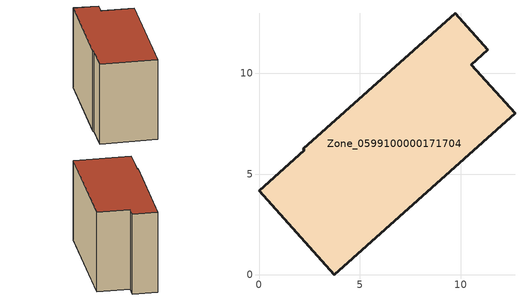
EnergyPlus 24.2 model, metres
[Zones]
Zone_0599100000171704
 floor ground (C_G): 2.19,6.26 9.73,12.99 11.36,11.16 10.54,10.43 12.7,8.01 3.73,0 0,4.18 2.25,6.2 z0
 wall outside (C_F): 10.54,10.43 11.36,11.16 9.73,12.99 2.19,6.26 2.25,6.2 0,4.18 3.73,0 12.7,8.01 10.54,10.43 z0:8.31
 roof outside (C_R): 3.73,0 12.7,8.01 10.54,10.43 11.36,11.16 9.73,12.99 2.19,6.26 2.25,6.2 0,4.18 z8.31
[BUILDING]
Pand.0599100000171704: North Axis=0; Terrain=City; Loads Convergence Tolerance Value=0.04; Temperature Convergence Tolerance Value=0.4; Solar Distribution=FullExterior; Maximum Number of Warmup Days=25; Minimum Number of Warmup Days=1
[Site:Location]
Rotterdam.The.Hague.AP_ZH_NLD Design_Conditions: Latitude=51.96; Longitude=4.45; Time Zone=1; Elevation=-4.5
[SITE:GROUNDTEMPERATURE:BUILDINGSURFACE]
18, 18, 18, 18, 18, 18, 18, 18, 18, 18, 18, 18
[MATERIAL] Thermal Absorptance=0.9; Solar Absorptance=0.7; Visible Absorptance=0.7
Name | Roughness | Thickness | Conductivity | Density | Specific Heat
G.TC.1975-1991 | MediumSmooth | 0.15 | 0.288461 | 540 | 1210
F.TC.1975-1991 | Rough | 0.3 | 0.230769 | 1920 | 840
R.TC.1975-1991 | MediumRough | 0.2 | 0.153846 | 1500 | 1000
[CONSTRUCTION]
C_G: G.TC.1975-1991
C_F: F.TC.1975-1991
C_R: R.TC.1975-1991
[ZONE]
Zone_0599100000171704: Type=1; Multiplier=1; Ceiling Height=Autocalculate; Volume=Autocalculate; Floor Area=autocalculate; Part of Total Floor Area=Yes
[ZONEINFILTRATION:DESIGNFLOWRATE]
Infil_Zone_0599100000171704: Zone or ZoneList or Space or SpaceList=Zone_0599100000171704; Schedule=AlwaysOn; Design Flow Rate Calculation Method=Flow/Area; Flow Rate per Floor Area=0.003; Constant Term Coefficient=1; Temperature Term Coefficient=0; Velocity Term Coefficient=0; Velocity Squared Term Coefficient=0
[HVACTEMPLATE:ZONE:IDEALLOADSAIRSYSTEM]
Zone_0599100000171704: Maximum Heating Supply Air Temperature=50; Minimum Cooling Supply Air Temperature=13; Maximum Heating Supply Air Humidity Ratio=0.0156; Minimum Cooling Supply Air Humidity Ratio=0.0077; Heating Limit=NoLimit; Cooling Limit=NoLimit; Dehumidification Control Type=ConstantSensibleHeatRatio; Cooling Sensible Heat Ratio=0.7; Dehumidification Setpoint=60; Humidification Control Type=None; Humidification Setpoint=30; Outdoor Air Method=None; Outdoor Air Flow Rate per Person=0.00944; Outdoor Air Flow Rate per Zone Floor Area=0; Outdoor Air Flow Rate per Zone=0; Demand Controlled Ventilation Type=None; Outdoor Air Economizer Type=NoEconomizer; Heat Recovery Type=None; Sensible Heat Recovery Effectiveness=0.7; Latent Heat Recovery Effectiveness=0.65
[ZONECONTROL:THERMOSTAT]
ThermostatControl_Zone_0599100000171704: Zone or ZoneList=Zone_0599100000171704; Control Type Schedule=DualSetpointControlType; Control 1=Thermostat_Zone_0599100000171704; Temperature Difference Between Cutout And Setpoint=0
[THERMOSTATSETPOINT:DUALSETPOINT]
Thermostat_Zone_0599100000171704: Heating Setpoint Temperature Schedule=HeatingSetpoint_Zone_0599100000171704; Cooling Setpoint Temperature Schedule=CoolingSetpoint_Zone_0599100000171704
[SCHEDULE:COMPACT]
HeatingSetpoint_Zone_0599100000171704: Through: 12/31, For: AllDays, Until: 24:00, 21
CoolingSetpoint_Zone_0599100000171704: Through: 12/31, For: AllDays, Until: 24:00, 24
DualSetpointControlType: Through: 12/31, For: AllDays, Until: 24:00, 4
AlwaysOn: Through: 12/31, For: AllDays, Until: 24:00, 1
